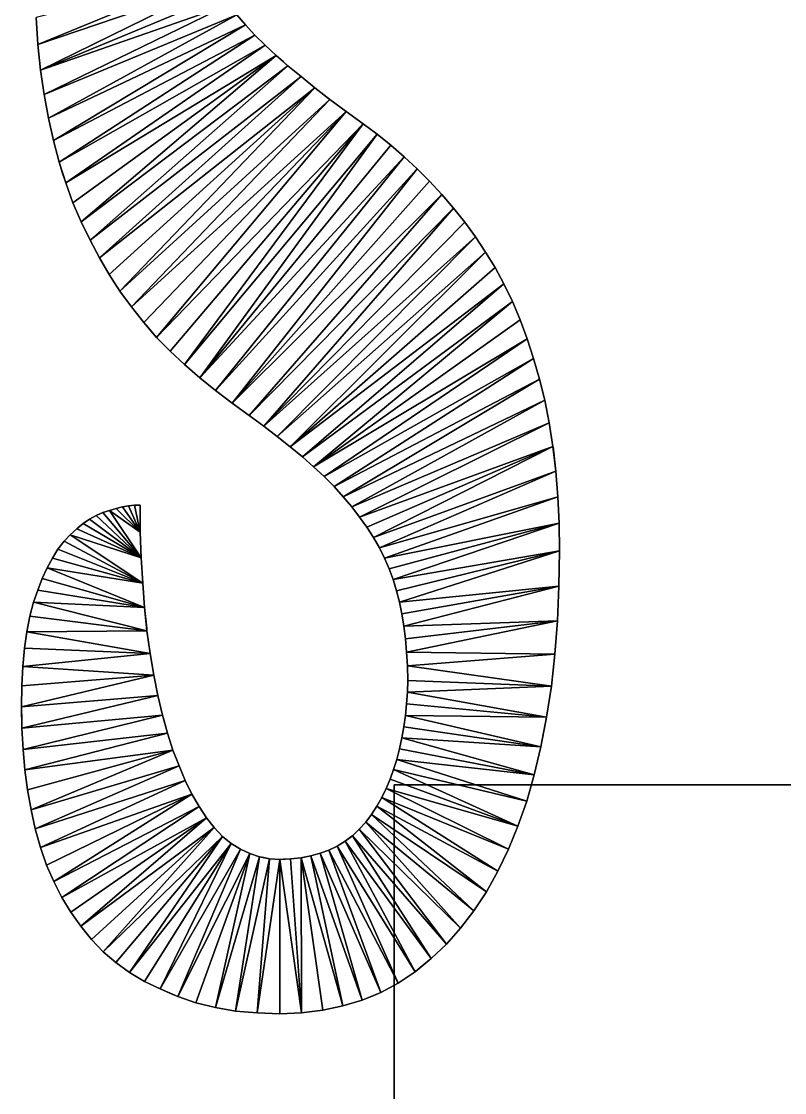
# Model space of a CAD drawing. Header units: inches. Extents: x 62 to 1153, y 3 to 780.
# Drawn here: x 91.198 to 94.055, y 30.869 to 34.875 of the extents above; entities that cross this region are included whole.
import ezdxf

# ---------------------------------------------------------------- set-up
doc = ezdxf.new("R2010")
doc.units = ezdxf.units.IN
doc.header["$MEASUREMENT"] = 0
doc.layers.add('Base', color=3, linetype='Continuous')
doc.layers.add('Main_Gear', color=4, linetype='Continuous')

msp = doc.modelspace()

# ---------------------------------------------------------------- linework, layer by layer
at = {"layer": 'Base'}
for points in [[(91.253, 34.8905, -43), (91.26, 34.7895, -43), (91.905, 35.0545, -43)], [(91.926, 35.0155, -43), (91.905, 35.0545, -43), (91.26, 34.7895, -43)], [(91.26, 34.7895, -43), (91.27, 34.6935, -43), (91.926, 35.0155, -43)], [(91.951, 34.9765, -43), (91.926, 35.0155, -43), (91.27, 34.6935, -43)], [(91.976, 34.9385, -43), (91.951, 34.9765, -43), (91.27, 34.6935, -43)], [(91.27, 34.6935, -43), (91.283, 34.6015, -43), (91.976, 34.9385, -43)], [(92.005, 34.9005, -43), (91.976, 34.9385, -43), (91.283, 34.6015, -43)], [(91.253, 34.8905, -44), (91.26, 34.7895, -44), (91.26, 34.7895, -43)], [(91.253, 34.8905, -44), (91.26, 34.7895, -43), (91.253, 34.8905, -43)], [(91.283, 34.6015, -43), (91.299, 34.5135, -43), (92.005, 34.9005, -43)], [(92.037, 34.8625, -43), (92.005, 34.9005, -43), (91.299, 34.5135, -43)], [(91.318, 34.4295, -43), (92.037, 34.8625, -43), (91.299, 34.5135, -43)], [(92.037, 34.8625, -43), (91.318, 34.4295, -43), (92.072, 34.8245, -43)], [(92.005, 34.9005, -44), (92.005, 34.9005, -43), (92.037, 34.8625, -43)], [(92.005, 34.9005, -44), (92.037, 34.8625, -43), (92.037, 34.8625, -44)], [(92.037, 34.8625, -44), (92.037, 34.8625, -43), (92.072, 34.8245, -43)], [(92.037, 34.8625, -44), (92.072, 34.8245, -43), (92.072, 34.8245, -44)], [(91.339, 34.3485, -43), (92.072, 34.8245, -43), (91.318, 34.4295, -43)], [(92.11, 34.7865, -43), (92.072, 34.8245, -43), (91.339, 34.3485, -43)], [(92.072, 34.8245, -44), (92.072, 34.8245, -43), (92.11, 34.7865, -43)], [(92.072, 34.8245, -44), (92.11, 34.7865, -43), (92.11, 34.7865, -44)], [(91.26, 34.7895, -44), (91.27, 34.6935, -44), (91.27, 34.6935, -43)], [(91.26, 34.7895, -44), (91.27, 34.6935, -43), (91.26, 34.7895, -43)], [(91.339, 34.3485, -43), (91.364, 34.2715, -43), (92.11, 34.7865, -43)], [(92.152, 34.7485, -43), (92.11, 34.7865, -43), (91.364, 34.2715, -43)], [(92.11, 34.7865, -44), (92.11, 34.7865, -43), (92.152, 34.7485, -43)], [(92.11, 34.7865, -44), (92.152, 34.7485, -43), (92.152, 34.7485, -44)], [(91.364, 34.2715, -43), (91.391, 34.1965, -43), (92.152, 34.7485, -43)], [(91.391, 34.1965, -43), (91.422, 34.1255, -43), (92.152, 34.7485, -43)], [(92.196, 34.7095, -43), (92.152, 34.7485, -43), (91.422, 34.1255, -43)], [(92.196, 34.7095, -43), (92.179, 34.7245, -44), (92.152, 34.7485, -43)], [(92.152, 34.7485, -44), (92.152, 34.7485, -43), (92.179, 34.7245, -44)], [(91.455, 34.0575, -43), (92.196, 34.7095, -43), (91.422, 34.1255, -43)], [(92.196, 34.7095, -43), (91.455, 34.0575, -43), (92.245, 34.6695, -43)], [(92.196, 34.7095, -43), (92.196, 34.7095, -44), (92.179, 34.7245, -44)], [(92.196, 34.7095, -44), (92.196, 34.7095, -43), (92.245, 34.6695, -43)], [(92.196, 34.7095, -44), (92.245, 34.6695, -43), (92.245, 34.6695, -44)], [(91.27, 34.6935, -44), (91.283, 34.6015, -44), (91.283, 34.6015, -43)], [(91.27, 34.6935, -44), (91.283, 34.6015, -43), (91.27, 34.6935, -43)], [(91.49, 33.9915, -43), (92.245, 34.6695, -43), (91.455, 34.0575, -43)], [(92.245, 34.6695, -43), (91.49, 33.9915, -43), (92.297, 34.6275, -43)], [(92.245, 34.6695, -44), (92.245, 34.6695, -43), (92.297, 34.6275, -43)], [(92.245, 34.6695, -44), (92.297, 34.6275, -43), (92.297, 34.6275, -44)], [(91.527, 33.9285, -43), (92.297, 34.6275, -43), (91.49, 33.9915, -43)], [(91.567, 33.8665, -43), (92.297, 34.6275, -43), (91.527, 33.9285, -43)], [(92.297, 34.6275, -43), (91.567, 33.8665, -43), (92.353, 34.5835, -43)], [(92.297, 34.6275, -44), (92.297, 34.6275, -43), (92.3481, 34.5873, -44)], [(92.297, 34.6275, -43), (92.353, 34.5835, -43), (92.3481, 34.5873, -44)], [(91.283, 34.6015, -44), (91.299, 34.5135, -44), (91.299, 34.5135, -43)], [(91.283, 34.6015, -44), (91.299, 34.5135, -43), (91.283, 34.6015, -43)], [(91.61, 33.8075, -43), (92.353, 34.5835, -43), (91.567, 33.8665, -43)], [(92.353, 34.5835, -43), (91.61, 33.8075, -43), (92.414, 34.5385, -43)], [(92.353, 34.5835, -44), (92.3481, 34.5873, -44), (92.353, 34.5835, -43)], [(92.353, 34.5835, -44), (92.353, 34.5835, -43), (92.414, 34.5385, -43)], [(92.353, 34.5835, -44), (92.414, 34.5385, -43), (92.414, 34.5385, -44)], [(91.299, 34.5135, -44), (91.318, 34.4295, -44), (91.318, 34.4295, -43)], [(91.299, 34.5135, -44), (91.318, 34.4295, -43), (91.299, 34.5135, -43)], [(91.656, 33.7495, -43), (92.414, 34.5385, -43), (91.61, 33.8075, -43)], [(91.656, 33.7495, -43), (91.704, 33.6935, -43), (92.414, 34.5385, -43)], [(92.477, 34.4925, -43), (92.414, 34.5385, -43), (91.704, 33.6935, -43)], [(92.414, 34.5385, -44), (92.414, 34.5385, -43), (92.477, 34.4925, -43)], [(92.414, 34.5385, -44), (92.477, 34.4925, -43), (92.477, 34.4925, -44)], [(91.704, 33.6935, -43), (91.755, 33.6425, -43), (92.477, 34.4925, -43)], [(91.755, 33.6425, -43), (91.809, 33.5915, -43), (92.477, 34.4925, -43)], [(92.53, 34.4535, -43), (92.477, 34.4925, -43), (91.809, 33.5915, -43)], [(92.477, 34.4925, -44), (92.477, 34.4925, -43), (92.53, 34.4535, -43)], [(92.477, 34.4925, -44), (92.53, 34.4535, -43), (92.53, 34.4535, -44)], [(91.318, 34.4295, -44), (91.339, 34.3485, -44), (91.339, 34.3485, -43)], [(91.318, 34.4295, -44), (91.339, 34.3485, -43), (91.318, 34.4295, -43)], [(91.809, 33.5915, -43), (91.866, 33.5425, -43), (92.53, 34.4535, -43)], [(92.581, 34.4125, -43), (92.53, 34.4535, -43), (91.866, 33.5425, -43)], [(92.53, 34.4535, -44), (92.53, 34.4535, -43), (92.581, 34.4125, -43)], [(92.53, 34.4535, -44), (92.581, 34.4125, -43), (92.581, 34.4125, -44)], [(92.631, 34.3695, -43), (92.581, 34.4125, -43), (91.866, 33.5425, -43)], [(92.581, 34.4125, -44), (92.581, 34.4125, -43), (92.631, 34.3695, -43)], [(92.581, 34.4125, -44), (92.631, 34.3695, -43), (92.631, 34.3695, -44)], [(91.339, 34.3485, -44), (91.3523, 34.3075, -44), (91.339, 34.3485, -43)], [(91.3523, 34.3075, -44), (91.364, 34.2715, -43), (91.339, 34.3485, -43)], [(91.866, 33.5425, -43), (91.925, 33.4945, -43), (92.631, 34.3695, -43)], [(92.679, 34.3245, -43), (92.631, 34.3695, -43), (91.925, 33.4945, -43)], [(92.631, 34.3695, -44), (92.631, 34.3695, -43), (92.679, 34.3245, -43)], [(92.631, 34.3695, -44), (92.679, 34.3245, -43), (92.679, 34.3245, -44)], [(91.3523, 34.3075, -44), (91.364, 34.2715, -44), (91.364, 34.2715, -43)], [(91.925, 33.4945, -43), (91.987, 33.4475, -43), (92.679, 34.3245, -43)], [(92.726, 34.2775, -43), (92.679, 34.3245, -43), (91.987, 33.4475, -43)], [(92.679, 34.3245, -44), (92.679, 34.3245, -43), (92.6803, 34.3232, -44)], [(92.679, 34.3245, -43), (92.696, 34.3075, -44), (92.6803, 34.3232, -44)], [(92.679, 34.3245, -43), (92.726, 34.2775, -43), (92.696, 34.3075, -44)], [(92.726, 34.2775, -44), (92.696, 34.3075, -44), (92.726, 34.2775, -43)], [(91.364, 34.2715, -44), (91.391, 34.1965, -44), (91.391, 34.1965, -43)], [(91.364, 34.2715, -44), (91.391, 34.1965, -43), (91.364, 34.2715, -43)], [(92.772, 34.2285, -43), (92.726, 34.2775, -43), (91.987, 33.4475, -43)], [(92.726, 34.2775, -44), (92.726, 34.2775, -43), (92.772, 34.2285, -43)], [(92.726, 34.2775, -44), (92.772, 34.2285, -43), (92.772, 34.2285, -44)], [(91.987, 33.4475, -43), (92.051, 33.4015, -43), (92.772, 34.2285, -43)], [(92.816, 34.1775, -43), (92.772, 34.2285, -43), (92.051, 33.4015, -43)], [(92.772, 34.2285, -44), (92.772, 34.2285, -43), (92.816, 34.1775, -43)], [(92.772, 34.2285, -44), (92.816, 34.1775, -43), (92.816, 34.1775, -44)], [(91.391, 34.1965, -44), (91.422, 34.1255, -44), (91.422, 34.1255, -43)], [(91.391, 34.1965, -44), (91.422, 34.1255, -43), (91.391, 34.1965, -43)], [(92.051, 33.4015, -43), (92.105, 33.3615, -43), (92.816, 34.1775, -43)], [(92.858, 34.1245, -43), (92.816, 34.1775, -43), (92.105, 33.3615, -43)], [(92.816, 34.1775, -44), (92.816, 34.1775, -43), (92.858, 34.1245, -43)], [(92.816, 34.1775, -44), (92.858, 34.1245, -43), (92.858, 34.1245, -44)], [(91.422, 34.1255, -44), (91.455, 34.0575, -44), (91.455, 34.0575, -43)], [(91.422, 34.1255, -44), (91.455, 34.0575, -43), (91.422, 34.1255, -43)], [(92.898, 34.0695, -43), (92.858, 34.1245, -43), (92.105, 33.3615, -43)], [(92.858, 34.1245, -44), (92.858, 34.1245, -43), (92.898, 34.0695, -43)], [(92.858, 34.1245, -44), (92.898, 34.0695, -43), (92.898, 34.0695, -44)], [(92.105, 33.3615, -43), (92.156, 33.3225, -43), (92.898, 34.0695, -43)], [(92.935, 34.0125, -43), (92.898, 34.0695, -43), (92.156, 33.3225, -43)], [(92.898, 34.0695, -44), (92.898, 34.0695, -43), (92.935, 34.0125, -43)], [(92.898, 34.0695, -44), (92.935, 34.0125, -43), (92.935, 34.0125, -44)], [(91.455, 34.0575, -44), (91.49, 33.9915, -44), (91.49, 33.9915, -43)], [(91.455, 34.0575, -44), (91.49, 33.9915, -43), (91.455, 34.0575, -43)], [(91.49, 33.9915, -44), (91.527, 33.9285, -44), (91.527, 33.9285, -43)], [(91.49, 33.9915, -44), (91.527, 33.9285, -43), (91.49, 33.9915, -43)], [(92.156, 33.3225, -43), (92.204, 33.2835, -43), (92.935, 34.0125, -43)], [(92.971, 33.9545, -43), (92.935, 34.0125, -43), (92.204, 33.2835, -43)], [(92.935, 34.0125, -44), (92.935, 34.0125, -43), (92.971, 33.9545, -43)], [(92.935, 34.0125, -44), (92.971, 33.9545, -43), (92.971, 33.9545, -44)], [(93.004, 33.8935, -43), (92.971, 33.9545, -43), (92.204, 33.2835, -43)], [(92.971, 33.9545, -44), (92.971, 33.9545, -43), (93.004, 33.8935, -43)], [(92.971, 33.9545, -44), (93.004, 33.8935, -43), (93.004, 33.8935, -44)], [(91.527, 33.9285, -44), (91.567, 33.8665, -44), (91.567, 33.8665, -43)], [(91.527, 33.9285, -44), (91.567, 33.8665, -43), (91.527, 33.9285, -43)], [(91.567, 33.8665, -44), (91.61, 33.8075, -44), (91.61, 33.8075, -43)], [(91.567, 33.8665, -44), (91.61, 33.8075, -43), (91.567, 33.8665, -43)], [(92.204, 33.2835, -43), (92.25, 33.2465, -43), (93.004, 33.8935, -43)], [(93.036, 33.8275, -43), (93.004, 33.8935, -43), (92.25, 33.2465, -43)], [(93.004, 33.8935, -44), (93.004, 33.8935, -43), (93.036, 33.8275, -43)], [(93.004, 33.8935, -44), (93.036, 33.8275, -43), (93.036, 33.8275, -44)], [(92.25, 33.2465, -43), (92.292, 33.2095, -43), (93.036, 33.8275, -43)], [(93.036, 33.8275, -43), (92.292, 33.2095, -43), (93.065, 33.7595, -43)], [(93.036, 33.8275, -44), (93.036, 33.8275, -43), (93.0497, 33.7955, -44)], [(93.036, 33.8275, -43), (93.065, 33.7595, -43), (93.0497, 33.7955, -44)], [(91.61, 33.8075, -44), (91.656, 33.7495, -44), (91.656, 33.7495, -43)], [(91.61, 33.8075, -44), (91.656, 33.7495, -43), (91.61, 33.8075, -43)], [(93.065, 33.7595, -44), (93.0497, 33.7955, -44), (93.065, 33.7595, -43)], [(91.656, 33.7495, -44), (91.667, 33.7366, -44), (91.656, 33.7495, -43)], [(91.667, 33.7366, -44), (91.704, 33.6935, -43), (91.656, 33.7495, -43)], [(93.065, 33.7595, -43), (92.292, 33.2095, -43), (93.091, 33.6885, -43)], [(93.065, 33.7595, -44), (93.065, 33.7595, -43), (93.091, 33.6885, -43)], [(93.065, 33.7595, -44), (93.091, 33.6885, -43), (93.091, 33.6885, -44)], [(91.667, 33.7366, -44), (91.704, 33.6935, -44), (91.704, 33.6935, -43)], [(91.704, 33.6935, -44), (91.755, 33.6425, -44), (91.755, 33.6425, -43)], [(91.704, 33.6935, -44), (91.755, 33.6425, -43), (91.704, 33.6935, -43)], [(92.332, 33.1735, -43), (93.091, 33.6885, -43), (92.292, 33.2095, -43)], [(93.115, 33.6145, -43), (93.091, 33.6885, -43), (92.332, 33.1735, -43)], [(93.091, 33.6885, -44), (93.091, 33.6885, -43), (93.115, 33.6145, -43)], [(93.091, 33.6885, -44), (93.115, 33.6145, -43), (93.115, 33.6145, -44)], [(91.755, 33.6425, -44), (91.809, 33.5915, -44), (91.809, 33.5915, -43)], [(91.755, 33.6425, -44), (91.809, 33.5915, -43), (91.755, 33.6425, -43)], [(91.809, 33.5915, -44), (91.866, 33.5425, -44), (91.866, 33.5425, -43)], [(91.809, 33.5915, -44), (91.866, 33.5425, -43), (91.809, 33.5915, -43)], [(92.369, 33.1355, -43), (93.115, 33.6145, -43), (92.332, 33.1735, -43)], [(93.137, 33.5375, -43), (93.115, 33.6145, -43), (92.369, 33.1355, -43)], [(93.115, 33.6145, -44), (93.115, 33.6145, -43), (93.137, 33.5375, -43)], [(93.115, 33.6145, -44), (93.137, 33.5375, -43), (93.137, 33.5375, -44)], [(91.866, 33.5425, -44), (91.925, 33.4945, -44), (91.925, 33.4945, -43)], [(91.866, 33.5425, -44), (91.925, 33.4945, -43), (91.866, 33.5425, -43)], [(92.403, 33.0975, -43), (93.137, 33.5375, -43), (92.369, 33.1355, -43)], [(93.137, 33.5375, -43), (92.403, 33.0975, -43), (93.157, 33.4585, -43)], [(93.137, 33.5375, -44), (93.137, 33.5375, -43), (93.157, 33.4585, -43)], [(93.137, 33.5375, -44), (93.157, 33.4585, -43), (93.157, 33.4585, -44)], [(91.925, 33.4945, -44), (91.987, 33.4475, -44), (91.987, 33.4475, -43)], [(91.925, 33.4945, -44), (91.987, 33.4475, -43), (91.925, 33.4945, -43)], [(92.435, 33.0595, -43), (93.157, 33.4585, -43), (92.403, 33.0975, -43)], [(93.174, 33.3735, -43), (93.157, 33.4585, -43), (92.435, 33.0595, -43)], [(93.157, 33.4585, -44), (93.157, 33.4585, -43), (93.174, 33.3735, -43)], [(93.157, 33.4585, -44), (93.174, 33.3735, -43), (93.174, 33.3735, -44)], [(91.987, 33.4475, -44), (92.051, 33.4015, -44), (92.051, 33.4015, -43)], [(91.987, 33.4475, -44), (92.051, 33.4015, -43), (91.987, 33.4475, -43)], [(92.051, 33.4015, -44), (92.105, 33.3615, -44), (92.105, 33.3615, -43)], [(92.051, 33.4015, -44), (92.105, 33.3615, -43), (92.051, 33.4015, -43)], [(92.105, 33.3615, -44), (92.156, 33.3225, -44), (92.156, 33.3225, -43)], [(92.105, 33.3615, -44), (92.156, 33.3225, -43), (92.105, 33.3615, -43)], [(92.464, 33.0215, -43), (93.174, 33.3735, -43), (92.435, 33.0595, -43)], [(93.188, 33.2855, -43), (93.174, 33.3735, -43), (92.464, 33.0215, -43)], [(93.174, 33.3735, -44), (93.174, 33.3735, -43), (93.188, 33.2855, -43)], [(93.174, 33.3735, -44), (93.188, 33.2855, -43), (93.188, 33.2855, -44)], [(92.156, 33.3225, -44), (92.204, 33.2835, -44), (92.204, 33.2835, -43)], [(92.156, 33.3225, -44), (92.204, 33.2835, -43), (92.156, 33.3225, -43)], [(92.204, 33.2835, -44), (92.25, 33.2465, -44), (92.25, 33.2465, -43)], [(92.204, 33.2835, -44), (92.25, 33.2465, -43), (92.204, 33.2835, -43)], [(92.464, 33.0215, -43), (92.491, 32.9835, -43), (93.188, 33.2855, -43)], [(92.491, 32.9835, -43), (92.516, 32.9455, -43), (93.188, 33.2855, -43)], [(93.199, 33.1935, -43), (93.188, 33.2855, -43), (92.516, 32.9455, -43)], [(93.188, 33.2855, -44), (93.188, 33.2855, -43), (93.1883, 33.2835, -44)], [(93.188, 33.2855, -43), (93.199, 33.1935, -43), (93.1883, 33.2835, -44)], [(93.199, 33.1935, -44), (93.1883, 33.2835, -44), (93.199, 33.1935, -43)], [(92.25, 33.2465, -44), (92.292, 33.2095, -44), (92.292, 33.2095, -43)], [(92.25, 33.2465, -44), (92.292, 33.2095, -43), (92.25, 33.2465, -43)], [(92.292, 33.2095, -44), (92.332, 33.1735, -44), (92.332, 33.1735, -43)], [(92.292, 33.2095, -44), (92.332, 33.1735, -43), (92.292, 33.2095, -43)], [(92.516, 32.9455, -43), (92.538, 32.9065, -43), (93.199, 33.1935, -43)], [(93.206, 33.0975, -43), (93.199, 33.1935, -43), (92.538, 32.9065, -43)], [(93.199, 33.1935, -44), (93.199, 33.1935, -43), (93.206, 33.0975, -43)], [(93.199, 33.1935, -44), (93.206, 33.0975, -43), (93.206, 33.0975, -44)], [(92.332, 33.1735, -44), (92.369, 33.1355, -44), (92.369, 33.1355, -43)], [(92.332, 33.1735, -44), (92.369, 33.1355, -43), (92.332, 33.1735, -43)], [(92.369, 33.1355, -44), (92.403, 33.0975, -44), (92.403, 33.0975, -43)], [(92.369, 33.1355, -44), (92.403, 33.0975, -43), (92.369, 33.1355, -43)], [(91.576, 33.0595, -44), (91.553, 33.0535, -44), (91.576, 33.0595, -43)], [(91.553, 33.0535, -43), (91.576, 33.0595, -43), (91.553, 33.0535, -44)], [(91.576, 33.0595, -43), (91.553, 33.0535, -43), (91.643, 32.9655, -43)], [(91.599, 33.0635, -43), (91.599, 33.0635, -44), (91.576, 33.0595, -43)], [(91.576, 33.0595, -44), (91.576, 33.0595, -43), (91.599, 33.0635, -44)], [(91.599, 33.0635, -43), (91.576, 33.0595, -43), (91.643, 32.9655, -43)], [(91.621, 33.0655, -43), (91.621, 33.0655, -44), (91.599, 33.0635, -43)], [(91.599, 33.0635, -43), (91.621, 33.0655, -44), (91.599, 33.0635, -44)], [(91.621, 33.0655, -43), (91.599, 33.0635, -43), (91.643, 32.9655, -43)], [(91.642, 33.0665, -43), (91.6334, 33.0661, -44), (91.621, 33.0655, -43)], [(91.642, 33.0665, -43), (91.621, 33.0655, -43), (91.643, 32.9655, -43)], [(91.621, 33.0655, -44), (91.621, 33.0655, -43), (91.6334, 33.0661, -44)], [(91.621, 33.0655, -44), (91.6334, 33.0661, -44), (91.6296, 33.0659, -44)], [(91.6296, 33.0659, -44), (91.6334, 33.0661, -44), (91.621, 33.0655, -44)], [(91.6334, 33.0661, -44), (91.642, 33.0665, -43), (91.6399, 33.0664, -44)], [(91.642, 33.0665, -44), (91.6399, 33.0664, -44), (91.642, 33.0665, -43)], [(91.642, 33.0665, -43), (91.643, 32.9655, -43), (91.643, 32.9655, -44)], [(91.642, 33.0665, -43), (91.643, 32.9655, -44), (91.642, 33.0665, -44)], [(92.403, 33.0975, -44), (92.435, 33.0595, -44), (92.435, 33.0595, -43)], [(92.403, 33.0975, -44), (92.435, 33.0595, -43), (92.403, 33.0975, -43)], [(92.435, 33.0595, -44), (92.464, 33.0215, -44), (92.464, 33.0215, -43)], [(92.435, 33.0595, -44), (92.464, 33.0215, -43), (92.435, 33.0595, -43)], [(92.538, 32.9065, -43), (92.557, 32.8675, -43), (93.206, 33.0975, -43)], [(93.211, 32.9985, -43), (93.206, 33.0975, -43), (92.557, 32.8675, -43)], [(93.206, 33.0975, -44), (93.206, 33.0975, -43), (93.211, 32.9985, -43)], [(93.206, 33.0975, -44), (93.211, 32.9985, -43), (93.211, 32.9985, -44)], [(91.478, 33.0275, -43), (91.478, 33.0275, -44), (91.453, 33.0135, -43)], [(91.453, 33.0135, -43), (91.478, 33.0275, -44), (91.453, 33.0135, -44)], [(91.478, 33.0275, -43), (91.453, 33.0135, -43), (91.646, 32.8685, -43)], [(91.478, 33.0275, -44), (91.478, 33.0275, -43), (91.503, 33.0385, -43)], [(91.478, 33.0275, -44), (91.503, 33.0385, -43), (91.503, 33.0385, -44)], [(91.503, 33.0385, -43), (91.478, 33.0275, -43), (91.646, 32.8685, -43)], [(91.503, 33.0385, -44), (91.503, 33.0385, -43), (91.528, 33.0465, -43)], [(91.503, 33.0385, -44), (91.528, 33.0465, -43), (91.528, 33.0465, -44)], [(91.528, 33.0465, -43), (91.503, 33.0385, -43), (91.646, 32.8685, -43)], [(91.553, 33.0535, -43), (91.553, 33.0535, -44), (91.528, 33.0465, -43)], [(91.528, 33.0465, -44), (91.528, 33.0465, -43), (91.553, 33.0535, -44)], [(91.553, 33.0535, -43), (91.528, 33.0465, -43), (91.643, 32.9655, -43)], [(91.646, 32.8685, -43), (91.643, 32.9655, -43), (91.528, 33.0465, -43)], [(92.464, 33.0215, -44), (92.491, 32.9835, -44), (92.491, 32.9835, -43)], [(92.464, 33.0215, -44), (92.491, 32.9835, -43), (92.464, 33.0215, -43)], [(91.381, 32.9555, -44), (91.381, 32.9555, -43), (91.405, 32.9775, -43)], [(91.405, 32.9775, -44), (91.381, 32.9555, -44), (91.405, 32.9775, -43)], [(91.405, 32.9775, -43), (91.381, 32.9555, -43), (91.646, 32.8685, -43)], [(91.405, 32.9775, -43), (91.429, 32.9975, -43), (91.411, 32.9825, -44)], [(91.429, 32.9975, -43), (91.405, 32.9775, -43), (91.646, 32.8685, -43)], [(91.411, 32.9825, -44), (91.405, 32.9775, -44), (91.405, 32.9775, -43)], [(91.429, 32.9975, -44), (91.411, 32.9825, -44), (91.429, 32.9975, -43)], [(91.453, 33.0135, -44), (91.429, 32.9975, -43), (91.453, 33.0135, -43)], [(91.429, 32.9975, -44), (91.429, 32.9975, -43), (91.453, 33.0135, -44)], [(91.453, 33.0135, -43), (91.429, 32.9975, -43), (91.646, 32.8685, -43)], [(92.491, 32.9835, -44), (92.516, 32.9455, -44), (92.516, 32.9455, -43)], [(92.491, 32.9835, -44), (92.516, 32.9455, -43), (92.491, 32.9835, -43)], [(92.557, 32.8675, -43), (92.575, 32.8275, -43), (93.211, 32.9985, -43)], [(92.575, 32.8275, -43), (92.59, 32.7875, -43), (93.211, 32.9985, -43)], [(93.212, 32.8955, -43), (93.211, 32.9985, -43), (92.59, 32.7875, -43)], [(93.211, 32.9985, -44), (93.211, 32.9985, -43), (93.212, 32.8955, -43)], [(93.211, 32.9985, -44), (93.212, 32.8955, -43), (93.212, 32.8955, -44)], [(91.381, 32.9555, -44), (91.358, 32.9315, -43), (91.381, 32.9555, -43)], [(91.358, 32.9315, -43), (91.381, 32.9555, -44), (91.358, 32.9315, -44)], [(91.381, 32.9555, -43), (91.358, 32.9315, -43), (91.652, 32.7745, -43)], [(91.652, 32.7745, -43), (91.646, 32.8685, -43), (91.381, 32.9555, -43)], [(91.643, 32.9655, -44), (91.643, 32.9655, -43), (91.646, 32.8685, -43)], [(91.646, 32.8685, -44), (91.643, 32.9655, -44), (91.646, 32.8685, -43)], [(92.516, 32.9455, -44), (92.538, 32.9065, -44), (92.538, 32.9065, -43)], [(92.516, 32.9455, -44), (92.538, 32.9065, -43), (92.516, 32.9455, -43)], [(91.335, 32.9015, -44), (91.314, 32.8675, -43), (91.335, 32.9015, -43)], [(91.314, 32.8675, -43), (91.335, 32.9015, -44), (91.314, 32.8675, -44)], [(91.335, 32.9015, -43), (91.314, 32.8675, -43), (91.652, 32.7745, -43)], [(91.335, 32.9015, -44), (91.335, 32.9015, -43), (91.358, 32.9315, -43)], [(91.358, 32.9315, -44), (91.335, 32.9015, -44), (91.358, 32.9315, -43)], [(91.335, 32.9015, -43), (91.652, 32.7745, -43), (91.358, 32.9315, -43)], [(92.538, 32.9065, -44), (92.557, 32.8675, -44), (92.557, 32.8675, -43)], [(92.538, 32.9065, -44), (92.557, 32.8675, -43), (92.538, 32.9065, -43)], [(91.314, 32.8675, -43), (91.314, 32.8675, -44), (91.294, 32.8315, -43)], [(91.294, 32.8315, -44), (91.294, 32.8315, -43), (91.314, 32.8675, -44)], [(91.314, 32.8675, -43), (91.294, 32.8315, -43), (91.652, 32.7745, -43)], [(91.652, 32.7745, -43), (91.652, 32.7745, -44), (91.646, 32.8685, -43)], [(91.652, 32.7745, -44), (91.646, 32.8685, -44), (91.646, 32.8685, -43)], [(92.557, 32.8675, -44), (92.575, 32.8275, -44), (92.575, 32.8275, -43)], [(92.557, 32.8675, -44), (92.575, 32.8275, -43), (92.557, 32.8675, -43)], [(92.59, 32.7875, -43), (92.602, 32.7455, -43), (93.212, 32.8955, -43)], [(92.602, 32.7455, -43), (92.613, 32.7035, -43), (93.212, 32.8955, -43)], [(93.21, 32.7625, -43), (93.212, 32.8955, -43), (92.613, 32.7035, -43)], [(93.212, 32.8955, -44), (93.212, 32.8955, -43), (93.21, 32.7625, -43)], [(93.212, 32.8955, -44), (93.21, 32.7625, -43), (93.21, 32.7625, -44)], [(91.294, 32.8315, -44), (91.276, 32.7915, -44), (91.294, 32.8315, -43)], [(91.276, 32.7915, -43), (91.294, 32.8315, -43), (91.276, 32.7915, -44)], [(91.659, 32.6835, -43), (91.294, 32.8315, -43), (91.276, 32.7915, -43)], [(91.659, 32.6835, -43), (91.652, 32.7745, -43), (91.294, 32.8315, -43)], [(92.575, 32.8275, -44), (92.59, 32.7875, -44), (92.59, 32.7875, -43)], [(92.575, 32.8275, -44), (92.59, 32.7875, -43), (92.575, 32.8275, -43)], [(91.259, 32.7485, -43), (91.276, 32.7915, -43), (91.2681, 32.7715, -44)], [(91.276, 32.7915, -43), (91.259, 32.7485, -43), (91.659, 32.6835, -43)], [(91.276, 32.7915, -44), (91.2681, 32.7715, -44), (91.276, 32.7915, -43)], [(92.59, 32.7875, -44), (92.5946, 32.7715, -44), (92.59, 32.7875, -43)], [(92.5946, 32.7715, -44), (92.602, 32.7455, -43), (92.59, 32.7875, -43)], [(91.259, 32.7485, -44), (91.243, 32.7035, -44), (91.243, 32.7035, -43)], [(91.259, 32.7485, -44), (91.243, 32.7035, -43), (91.259, 32.7485, -43)], [(91.259, 32.7485, -43), (91.243, 32.7035, -43), (91.659, 32.6835, -43)], [(91.2681, 32.7715, -44), (91.259, 32.7485, -44), (91.259, 32.7485, -43)], [(91.652, 32.7745, -44), (91.652, 32.7745, -43), (91.659, 32.6835, -44)], [(91.659, 32.6835, -43), (91.659, 32.6835, -44), (91.652, 32.7745, -43)], [(92.5946, 32.7715, -44), (92.602, 32.7455, -44), (92.602, 32.7455, -43)], [(92.602, 32.7455, -44), (92.613, 32.7035, -44), (92.613, 32.7035, -43)], [(92.602, 32.7455, -44), (92.613, 32.7035, -43), (92.602, 32.7455, -43)], [(92.613, 32.7035, -43), (92.622, 32.6595, -43), (93.21, 32.7625, -43)], [(92.622, 32.6595, -43), (92.63, 32.6135, -43), (93.21, 32.7625, -43)], [(93.205, 32.6335, -43), (93.21, 32.7625, -43), (92.63, 32.6135, -43)], [(93.21, 32.7625, -44), (93.21, 32.7625, -43), (93.205, 32.6335, -43)], [(93.21, 32.7625, -44), (93.205, 32.6335, -43), (93.205, 32.6335, -44)], [(91.243, 32.7035, -44), (91.23, 32.6505, -44), (91.23, 32.6505, -43)], [(91.243, 32.7035, -44), (91.23, 32.6505, -43), (91.243, 32.7035, -43)], [(91.23, 32.6505, -43), (91.668, 32.5955, -43), (91.243, 32.7035, -43)], [(91.659, 32.6835, -43), (91.243, 32.7035, -43), (91.668, 32.5955, -43)], [(92.613, 32.7035, -44), (92.622, 32.6595, -44), (92.622, 32.6595, -43)], [(92.613, 32.7035, -44), (92.622, 32.6595, -43), (92.613, 32.7035, -43)], [(91.659, 32.6835, -44), (91.659, 32.6835, -43), (91.667, 32.6053, -44)], [(91.659, 32.6835, -43), (91.668, 32.5955, -43), (91.667, 32.6053, -44)], [(92.622, 32.6595, -44), (92.63, 32.6135, -44), (92.63, 32.6135, -43)], [(92.622, 32.6595, -44), (92.63, 32.6135, -43), (92.622, 32.6595, -43)], [(91.23, 32.6505, -44), (91.218, 32.5925, -44), (91.218, 32.5925, -43)], [(91.23, 32.6505, -44), (91.218, 32.5925, -43), (91.23, 32.6505, -43)], [(91.218, 32.5925, -43), (91.668, 32.5955, -43), (91.23, 32.6505, -43)], [(92.63, 32.6135, -43), (92.636, 32.5655, -43), (93.205, 32.6335, -43)], [(92.636, 32.5655, -43), (92.64, 32.5165, -43), (93.205, 32.6335, -43)], [(93.195, 32.5085, -43), (93.205, 32.6335, -43), (92.64, 32.5165, -43)], [(93.205, 32.6335, -44), (93.205, 32.6335, -43), (93.195, 32.5085, -43)], [(93.205, 32.6335, -44), (93.195, 32.5085, -43), (93.195, 32.5085, -44)], [(91.218, 32.5925, -44), (91.209, 32.5305, -44), (91.209, 32.5305, -43)], [(91.218, 32.5925, -44), (91.209, 32.5305, -43), (91.218, 32.5925, -43)], [(91.209, 32.5305, -43), (91.68, 32.5105, -43), (91.218, 32.5925, -43)], [(91.668, 32.5955, -43), (91.218, 32.5925, -43), (91.68, 32.5105, -43)], [(91.668, 32.5955, -44), (91.667, 32.6053, -44), (91.668, 32.5955, -43)], [(91.668, 32.5955, -44), (91.668, 32.5955, -43), (91.68, 32.5105, -43)], [(91.668, 32.5955, -44), (91.68, 32.5105, -43), (91.68, 32.5105, -44)], [(92.63, 32.6135, -44), (92.636, 32.5655, -44), (92.636, 32.5655, -43)], [(92.63, 32.6135, -44), (92.636, 32.5655, -43), (92.63, 32.6135, -43)], [(92.636, 32.5655, -44), (92.64, 32.5165, -44), (92.64, 32.5165, -43)], [(92.636, 32.5655, -44), (92.64, 32.5165, -43), (92.636, 32.5655, -43)], [(91.209, 32.5305, -44), (91.203, 32.4625, -44), (91.203, 32.4625, -43)], [(91.209, 32.5305, -44), (91.203, 32.4625, -43), (91.209, 32.5305, -43)], [(91.203, 32.4625, -43), (91.68, 32.5105, -43), (91.209, 32.5305, -43)], [(91.68, 32.5105, -43), (91.203, 32.4625, -43), (91.694, 32.4295, -43)], [(91.68, 32.5105, -44), (91.68, 32.5105, -43), (91.694, 32.4295, -43)], [(91.68, 32.5105, -44), (91.694, 32.4295, -43), (91.694, 32.4295, -44)], [(92.64, 32.5165, -43), (92.643, 32.4645, -43), (93.195, 32.5085, -43)], [(92.64, 32.5165, -44), (92.643, 32.4645, -44), (92.643, 32.4645, -43)], [(92.64, 32.5165, -44), (92.643, 32.4645, -43), (92.64, 32.5165, -43)], [(93.182, 32.3885, -43), (93.195, 32.5085, -43), (92.643, 32.4645, -43)], [(93.195, 32.5085, -44), (93.195, 32.5085, -43), (93.182, 32.3885, -43)], [(93.195, 32.5085, -44), (93.182, 32.3885, -43), (93.182, 32.3885, -44)], [(91.203, 32.4625, -44), (91.199, 32.3895, -44), (91.199, 32.3895, -43)], [(91.203, 32.4625, -44), (91.199, 32.3895, -43), (91.203, 32.4625, -43)], [(91.199, 32.3895, -43), (91.694, 32.4295, -43), (91.203, 32.4625, -43)], [(92.643, 32.4645, -43), (92.644, 32.4105, -43), (93.182, 32.3885, -43)], [(92.643, 32.4645, -44), (92.644, 32.4105, -44), (92.644, 32.4105, -43)], [(92.643, 32.4645, -44), (92.644, 32.4105, -43), (92.643, 32.4645, -43)], [(91.198, 32.3115, -43), (91.694, 32.4295, -43), (91.199, 32.3895, -43)], [(91.709, 32.3535, -43), (91.694, 32.4295, -43), (91.198, 32.3115, -43)], [(91.694, 32.4295, -44), (91.694, 32.4295, -43), (91.709, 32.3535, -43)], [(91.694, 32.4295, -44), (91.709, 32.3535, -43), (91.709, 32.3535, -44)], [(91.199, 32.3895, -44), (91.198, 32.3115, -44), (91.198, 32.3115, -43)], [(91.199, 32.3895, -44), (91.198, 32.3115, -43), (91.199, 32.3895, -43)], [(92.644, 32.4105, -43), (92.643, 32.3665, -43), (93.182, 32.3885, -43)], [(92.644, 32.4105, -44), (92.643, 32.3665, -44), (92.643, 32.3665, -43)], [(92.644, 32.4105, -44), (92.643, 32.3665, -43), (92.644, 32.4105, -43)], [(93.164, 32.2725, -43), (93.182, 32.3885, -43), (92.643, 32.3665, -43)], [(93.182, 32.3885, -44), (93.182, 32.3885, -43), (93.164, 32.2725, -43)], [(93.182, 32.3885, -44), (93.164, 32.2725, -43), (93.164, 32.2725, -44)], [(91.198, 32.3115, -43), (91.2, 32.2315, -43), (91.709, 32.3535, -43)], [(91.709, 32.3535, -43), (91.2, 32.2315, -43), (91.726, 32.2805, -43)], [(91.709, 32.3535, -44), (91.709, 32.3535, -43), (91.726, 32.2805, -43)], [(91.709, 32.3535, -44), (91.726, 32.2805, -43), (91.726, 32.2805, -44)], [(92.643, 32.3665, -43), (92.64, 32.3225, -43), (93.164, 32.2725, -43)], [(92.643, 32.3665, -44), (92.64, 32.3225, -44), (92.64, 32.3225, -43)], [(92.643, 32.3665, -44), (92.64, 32.3225, -43), (92.643, 32.3665, -43)], [(91.198, 32.3115, -44), (91.1993, 32.2595, -44), (91.198, 32.3115, -43)], [(91.1993, 32.2595, -44), (91.2, 32.2315, -43), (91.198, 32.3115, -43)], [(92.64, 32.3225, -43), (92.636, 32.2785, -43), (93.164, 32.2725, -43)], [(92.64, 32.3225, -44), (92.636, 32.2785, -44), (92.636, 32.2785, -43)], [(92.64, 32.3225, -44), (92.636, 32.2785, -43), (92.64, 32.3225, -43)], [(91.1993, 32.2595, -44), (91.2, 32.2315, -44), (91.2, 32.2315, -43)], [(91.204, 32.1525, -43), (91.726, 32.2805, -43), (91.2, 32.2315, -43)], [(91.726, 32.2805, -43), (91.204, 32.1525, -43), (91.745, 32.2125, -43)], [(91.726, 32.2805, -44), (91.726, 32.2805, -43), (91.7319, 32.2595, -44)], [(91.726, 32.2805, -43), (91.745, 32.2125, -43), (91.7319, 32.2595, -44)], [(91.745, 32.2125, -44), (91.7319, 32.2595, -44), (91.745, 32.2125, -43)], [(92.63, 32.2365, -43), (93.143, 32.1615, -43), (92.636, 32.2785, -43)], [(92.636, 32.2785, -43), (92.636, 32.2785, -44), (92.63, 32.2365, -43)], [(92.63, 32.2365, -43), (92.636, 32.2785, -44), (92.63, 32.2365, -44)], [(93.164, 32.2725, -43), (92.636, 32.2785, -43), (93.143, 32.1615, -43)], [(93.164, 32.2725, -43), (93.143, 32.1615, -43), (93.1616, 32.2595, -44)], [(93.143, 32.1615, -44), (93.1616, 32.2595, -44), (93.143, 32.1615, -43)], [(93.164, 32.2725, -44), (93.164, 32.2725, -43), (93.1616, 32.2595, -44)], [(91.2, 32.2315, -44), (91.204, 32.1525, -44), (91.204, 32.1525, -43)], [(91.2, 32.2315, -44), (91.204, 32.1525, -43), (91.2, 32.2315, -43)], [(92.622, 32.1955, -43), (93.143, 32.1615, -43), (92.63, 32.2365, -43)], [(92.63, 32.2365, -43), (92.63, 32.2365, -44), (92.622, 32.1955, -43)], [(92.622, 32.1955, -44), (92.622, 32.1955, -43), (92.63, 32.2365, -44)], [(91.211, 32.0755, -43), (91.745, 32.2125, -43), (91.204, 32.1525, -43)], [(91.745, 32.2125, -43), (91.211, 32.0755, -43), (91.765, 32.1495, -43)], [(91.745, 32.2125, -44), (91.745, 32.2125, -43), (91.765, 32.1495, -43)], [(91.745, 32.2125, -44), (91.765, 32.1495, -43), (91.765, 32.1495, -44)], [(92.613, 32.1545, -43), (93.118, 32.0575, -43), (92.622, 32.1955, -43)], [(92.622, 32.1955, -44), (92.613, 32.1545, -43), (92.622, 32.1955, -43)], [(92.622, 32.1955, -44), (92.613, 32.1545, -44), (92.613, 32.1545, -43)], [(93.143, 32.1615, -43), (92.622, 32.1955, -43), (93.118, 32.0575, -43)], [(91.204, 32.1525, -44), (91.211, 32.0755, -44), (91.211, 32.0755, -43)], [(91.204, 32.1525, -44), (91.211, 32.0755, -43), (91.204, 32.1525, -43)], [(91.221, 32.0005, -43), (91.765, 32.1495, -43), (91.211, 32.0755, -43)], [(91.234, 31.9265, -43), (91.765, 32.1495, -43), (91.221, 32.0005, -43)], [(91.765, 32.1495, -43), (91.234, 31.9265, -43), (91.788, 32.0905, -43)], [(91.765, 32.1495, -44), (91.765, 32.1495, -43), (91.788, 32.0905, -43)], [(91.765, 32.1495, -44), (91.788, 32.0905, -43), (91.788, 32.0905, -44)], [(92.603, 32.1145, -43), (93.118, 32.0575, -43), (92.613, 32.1545, -43)], [(92.603, 32.1145, -44), (92.603, 32.1145, -43), (92.613, 32.1545, -43)], [(92.613, 32.1545, -44), (92.603, 32.1145, -44), (92.613, 32.1545, -43)], [(93.143, 32.1615, -44), (93.143, 32.1615, -43), (93.118, 32.0575, -43)], [(93.143, 32.1615, -44), (93.118, 32.0575, -43), (93.118, 32.0575, -44)], [(92.603, 32.1145, -43), (92.591, 32.0765, -43), (93.09, 31.9585, -43)], [(92.603, 32.1145, -44), (92.591, 32.0765, -43), (92.603, 32.1145, -43)], [(92.603, 32.1145, -44), (92.591, 32.0765, -44), (92.591, 32.0765, -43)], [(93.118, 32.0575, -43), (92.603, 32.1145, -43), (93.09, 31.9585, -43)], [(91.211, 32.0755, -44), (91.221, 32.0005, -44), (91.221, 32.0005, -43)], [(91.211, 32.0755, -44), (91.221, 32.0005, -43), (91.211, 32.0755, -43)], [(91.25, 31.8545, -43), (91.788, 32.0905, -43), (91.234, 31.9265, -43)], [(91.788, 32.0905, -43), (91.25, 31.8545, -43), (91.811, 32.0355, -43)], [(91.788, 32.0905, -44), (91.788, 32.0905, -43), (91.811, 32.0355, -43)], [(91.788, 32.0905, -44), (91.811, 32.0355, -43), (91.811, 32.0355, -44)], [(92.591, 32.0765, -43), (92.578, 32.0405, -43), (93.057, 31.8655, -43)], [(92.578, 32.0405, -43), (92.591, 32.0765, -43), (92.578, 32.0405, -44)], [(92.591, 32.0765, -44), (92.578, 32.0405, -44), (92.591, 32.0765, -43)], [(93.057, 31.8655, -43), (93.09, 31.9585, -43), (92.591, 32.0765, -43)], [(93.118, 32.0575, -44), (93.118, 32.0575, -43), (93.09, 31.9585, -43)], [(93.118, 32.0575, -44), (93.09, 31.9585, -43), (93.09, 31.9585, -44)], [(91.269, 31.7855, -43), (91.811, 32.0355, -43), (91.25, 31.8545, -43)], [(91.836, 31.9845, -43), (91.811, 32.0355, -43), (91.269, 31.7855, -43)], [(91.811, 32.0355, -44), (91.811, 32.0355, -43), (91.836, 31.9845, -43)], [(91.811, 32.0355, -44), (91.836, 31.9845, -43), (91.836, 31.9845, -44)], [(92.578, 32.0405, -43), (92.563, 32.0055, -43), (93.057, 31.8655, -43)], [(92.563, 32.0055, -44), (92.563, 32.0055, -43), (92.578, 32.0405, -43)], [(92.578, 32.0405, -44), (92.563, 32.0055, -44), (92.578, 32.0405, -43)], [(91.221, 32.0005, -44), (91.234, 31.9265, -44), (91.234, 31.9265, -43)], [(91.221, 32.0005, -44), (91.234, 31.9265, -43), (91.221, 32.0005, -43)], [(91.269, 31.7855, -43), (91.292, 31.7195, -43), (91.836, 31.9845, -43)], [(91.292, 31.7195, -43), (91.319, 31.6575, -43), (91.836, 31.9845, -43)], [(91.863, 31.9385, -43), (91.836, 31.9845, -43), (91.319, 31.6575, -43)], [(91.836, 31.9845, -44), (91.836, 31.9845, -43), (91.863, 31.9385, -43)], [(91.836, 31.9845, -44), (91.863, 31.9385, -43), (91.863, 31.9385, -44)], [(92.563, 32.0055, -43), (92.547, 31.9725, -43), (93.021, 31.7785, -43)], [(92.563, 32.0055, -44), (92.547, 31.9725, -43), (92.563, 32.0055, -43)], [(92.547, 31.9725, -43), (92.563, 32.0055, -44), (92.547, 31.9725, -44)], [(93.021, 31.7785, -43), (93.057, 31.8655, -43), (92.563, 32.0055, -43)], [(91.319, 31.6575, -43), (91.349, 31.5985, -43), (91.863, 31.9385, -43)], [(91.891, 31.8965, -43), (91.863, 31.9385, -43), (91.349, 31.5985, -43)], [(91.863, 31.9385, -44), (91.863, 31.9385, -43), (91.891, 31.8965, -43)], [(91.863, 31.9385, -44), (91.891, 31.8965, -43), (91.891, 31.8965, -44)], [(92.529, 31.9405, -43), (92.509, 31.9085, -43), (92.939, 31.6195, -43)], [(92.509, 31.9085, -44), (92.509, 31.9085, -43), (92.529, 31.9405, -43)], [(92.529, 31.9405, -44), (92.509, 31.9085, -44), (92.529, 31.9405, -43)], [(92.547, 31.9725, -43), (92.529, 31.9405, -43), (92.982, 31.6965, -43)], [(92.547, 31.9725, -44), (92.529, 31.9405, -43), (92.547, 31.9725, -43)], [(92.547, 31.9725, -44), (92.529, 31.9405, -44), (92.529, 31.9405, -43)], [(92.939, 31.6195, -43), (92.982, 31.6965, -43), (92.529, 31.9405, -43)], [(92.982, 31.6965, -43), (93.021, 31.7785, -43), (92.547, 31.9725, -43)], [(93.09, 31.9585, -44), (93.09, 31.9585, -43), (93.057, 31.8655, -43)], [(93.09, 31.9585, -44), (93.057, 31.8655, -43), (93.057, 31.8655, -44)], [(91.234, 31.9265, -44), (91.25, 31.8545, -44), (91.25, 31.8545, -43)], [(91.234, 31.9265, -44), (91.25, 31.8545, -43), (91.234, 31.9265, -43)], [(91.349, 31.5985, -43), (91.383, 31.5435, -43), (91.891, 31.8965, -43)], [(91.383, 31.5435, -43), (91.42, 31.4915, -43), (91.891, 31.8965, -43)], [(91.92, 31.8595, -43), (91.891, 31.8965, -43), (91.42, 31.4915, -43)], [(91.891, 31.8965, -44), (91.891, 31.8965, -43), (91.92, 31.8595, -43)], [(91.891, 31.8965, -44), (91.92, 31.8595, -43), (91.92, 31.8595, -44)], [(92.509, 31.9085, -43), (92.487, 31.8795, -43), (92.892, 31.5485, -43)], [(92.509, 31.9085, -44), (92.487, 31.8795, -44), (92.509, 31.9085, -43)], [(92.487, 31.8795, -43), (92.509, 31.9085, -43), (92.487, 31.8795, -44)], [(92.892, 31.5485, -43), (92.939, 31.6195, -43), (92.509, 31.9085, -43)], [(91.42, 31.4915, -43), (91.46, 31.4415, -43), (91.92, 31.8595, -43)], [(91.46, 31.4415, -43), (91.504, 31.3955, -43), (91.92, 31.8595, -43)], [(91.951, 31.8265, -43), (91.92, 31.8595, -43), (91.504, 31.3955, -43)], [(91.92, 31.8595, -44), (91.92, 31.8595, -43), (91.951, 31.8265, -43)], [(91.92, 31.8595, -44), (91.951, 31.8265, -43), (91.951, 31.8265, -44)], [(92.487, 31.8795, -43), (92.463, 31.8535, -43), (92.842, 31.4835, -43)], [(92.487, 31.8795, -43), (92.487, 31.8795, -44), (92.463, 31.8535, -43)], [(92.463, 31.8535, -44), (92.463, 31.8535, -43), (92.487, 31.8795, -44)], [(92.842, 31.4835, -43), (92.892, 31.5485, -43), (92.487, 31.8795, -43)], [(93.057, 31.8655, -44), (93.057, 31.8655, -43), (93.021, 31.7785, -43)], [(93.057, 31.8655, -44), (93.021, 31.7785, -43), (93.021, 31.7785, -44)], [(91.25, 31.8545, -44), (91.269, 31.7855, -44), (91.269, 31.7855, -43)], [(91.25, 31.8545, -44), (91.269, 31.7855, -43), (91.25, 31.8545, -43)], [(91.504, 31.3955, -43), (91.552, 31.3545, -43), (91.951, 31.8265, -43)], [(91.552, 31.3545, -43), (91.603, 31.3175, -43), (91.951, 31.8265, -43)], [(91.983, 31.8005, -43), (91.951, 31.8265, -43), (91.603, 31.3175, -43)], [(91.951, 31.8265, -44), (91.951, 31.8265, -43), (91.983, 31.8005, -43)], [(91.951, 31.8265, -44), (91.983, 31.8005, -43), (91.983, 31.8005, -44)], [(92.437, 31.8295, -43), (92.41, 31.8085, -43), (92.732, 31.3695, -43)], [(92.437, 31.8295, -43), (92.435, 31.8279, -44), (92.41, 31.8085, -43)], [(92.41, 31.8085, -44), (92.41, 31.8085, -43), (92.435, 31.8279, -44)], [(92.435, 31.8279, -44), (92.437, 31.8295, -43), (92.437, 31.8295, -44)], [(92.463, 31.8535, -43), (92.437, 31.8295, -43), (92.789, 31.4235, -43)], [(92.463, 31.8535, -43), (92.463, 31.8535, -44), (92.437, 31.8295, -43)], [(92.437, 31.8295, -44), (92.437, 31.8295, -43), (92.463, 31.8535, -44)], [(92.732, 31.3695, -43), (92.789, 31.4235, -43), (92.437, 31.8295, -43)], [(92.789, 31.4235, -43), (92.842, 31.4835, -43), (92.463, 31.8535, -43)], [(91.292, 31.7195, -43), (91.269, 31.7855, -43), (91.292, 31.7195, -44)], [(91.269, 31.7855, -44), (91.292, 31.7195, -44), (91.269, 31.7855, -43)], [(91.603, 31.3175, -43), (91.659, 31.2845, -43), (91.983, 31.8005, -43)], [(91.659, 31.2845, -43), (91.718, 31.2565, -43), (91.983, 31.8005, -43)], [(92.018, 31.7785, -43), (91.983, 31.8005, -43), (91.718, 31.2565, -43)], [(91.718, 31.2565, -43), (91.783, 31.2275, -43), (92.018, 31.7785, -43)], [(92.053, 31.7625, -43), (92.018, 31.7785, -43), (91.783, 31.2275, -43)], [(91.983, 31.8005, -44), (91.983, 31.8005, -43), (92.018, 31.7785, -43)], [(91.983, 31.8005, -44), (92.018, 31.7785, -43), (92.018, 31.7785, -44)], [(92.018, 31.7785, -44), (92.018, 31.7785, -43), (92.053, 31.7625, -43)], [(92.018, 31.7785, -44), (92.053, 31.7625, -43), (92.053, 31.7625, -44)], [(92.316, 31.7635, -43), (92.543, 31.2425, -43), (92.349, 31.7755, -43)], [(92.349, 31.7755, -43), (92.349, 31.7755, -44), (92.316, 31.7635, -43)], [(92.316, 31.7635, -43), (92.349, 31.7755, -44), (92.316, 31.7635, -44)], [(92.349, 31.7755, -43), (92.609, 31.2775, -43), (92.38, 31.7905, -43)], [(92.349, 31.7755, -44), (92.349, 31.7755, -43), (92.38, 31.7905, -43)], [(92.38, 31.7905, -43), (92.38, 31.7905, -44), (92.349, 31.7755, -44)], [(92.609, 31.2775, -43), (92.349, 31.7755, -43), (92.543, 31.2425, -43)], [(92.41, 31.8085, -43), (92.38, 31.7905, -43), (92.672, 31.3205, -43)], [(92.41, 31.8085, -43), (92.41, 31.8085, -44), (92.38, 31.7905, -43)], [(92.38, 31.7905, -43), (92.41, 31.8085, -44), (92.38, 31.7905, -44)], [(92.672, 31.3205, -43), (92.38, 31.7905, -43), (92.609, 31.2775, -43)], [(92.672, 31.3205, -43), (92.732, 31.3695, -43), (92.41, 31.8085, -43)], [(93.021, 31.7785, -44), (93.021, 31.7785, -43), (92.982, 31.6965, -43)], [(93.021, 31.7785, -44), (92.982, 31.6965, -43), (92.982, 31.6965, -44)], [(91.783, 31.2275, -43), (91.851, 31.2045, -43), (92.053, 31.7625, -43)], [(91.851, 31.2045, -43), (91.924, 31.1865, -43), (92.053, 31.7625, -43)], [(92.089, 31.7505, -43), (92.053, 31.7625, -43), (91.924, 31.1865, -43)], [(91.924, 31.1865, -43), (92, 31.1735, -43), (92.089, 31.7505, -43)], [(92.127, 31.7435, -43), (92.089, 31.7505, -43), (92, 31.1735, -43)], [(92.081, 31.1665, -43), (92.127, 31.7435, -43), (92, 31.1735, -43)], [(92.053, 31.7625, -44), (92.053, 31.7625, -43), (92.089, 31.7505, -43)], [(92.053, 31.7625, -44), (92.089, 31.7505, -43), (92.089, 31.7505, -44)], [(92.127, 31.7435, -43), (92.081, 31.1665, -43), (92.165, 31.7405, -43)], [(92.165, 31.1635, -43), (92.165, 31.7405, -43), (92.081, 31.1665, -43)], [(92.089, 31.7505, -44), (92.089, 31.7505, -43), (92.1053, 31.7475, -44)], [(92.089, 31.7505, -43), (92.127, 31.7435, -43), (92.1053, 31.7475, -44)], [(92.127, 31.7435, -44), (92.1053, 31.7475, -44), (92.127, 31.7435, -43)], [(92.127, 31.7435, -44), (92.127, 31.7435, -43), (92.165, 31.7405, -43)], [(92.127, 31.7435, -44), (92.165, 31.7405, -43), (92.165, 31.7405, -44)], [(92.165, 31.7405, -43), (92.247, 31.1665, -43), (92.206, 31.7425, -43)], [(92.165, 31.7405, -43), (92.206, 31.7425, -43), (92.179, 31.7412, -44)], [(92.165, 31.7405, -44), (92.165, 31.7405, -43), (92.179, 31.7412, -44)], [(92.247, 31.1665, -43), (92.165, 31.7405, -43), (92.165, 31.1635, -43)], [(92.206, 31.7425, -44), (92.179, 31.7412, -44), (92.206, 31.7425, -43)], [(92.206, 31.7425, -43), (92.247, 31.1665, -43), (92.245, 31.7465, -43)], [(92.206, 31.7425, -44), (92.206, 31.7425, -43), (92.245, 31.7465, -43)], [(92.206, 31.7425, -44), (92.245, 31.7465, -43), (92.245, 31.7465, -44)], [(92.245, 31.7465, -43), (92.401, 31.1925, -43), (92.282, 31.7535, -43)], [(92.245, 31.7465, -43), (92.282, 31.7535, -43), (92.2503, 31.7475, -44)], [(92.245, 31.7465, -44), (92.245, 31.7465, -43), (92.2503, 31.7475, -44)], [(92.326, 31.1765, -43), (92.245, 31.7465, -43), (92.247, 31.1665, -43)], [(92.401, 31.1925, -43), (92.245, 31.7465, -43), (92.326, 31.1765, -43)], [(92.282, 31.7535, -44), (92.2503, 31.7475, -44), (92.282, 31.7535, -43)], [(92.282, 31.7535, -43), (92.474, 31.2145, -43), (92.316, 31.7635, -43)], [(92.282, 31.7535, -44), (92.282, 31.7535, -43), (92.316, 31.7635, -43)], [(92.316, 31.7635, -43), (92.316, 31.7635, -44), (92.282, 31.7535, -44)], [(92.474, 31.2145, -43), (92.282, 31.7535, -43), (92.401, 31.1925, -43)], [(92.543, 31.2425, -43), (92.316, 31.7635, -43), (92.474, 31.2145, -43)], [(91.292, 31.7195, -44), (91.319, 31.6575, -44), (91.319, 31.6575, -43)], [(91.292, 31.7195, -44), (91.319, 31.6575, -43), (91.292, 31.7195, -43)], [(92.982, 31.6965, -44), (92.982, 31.6965, -43), (92.939, 31.6195, -43)], [(92.982, 31.6965, -44), (92.939, 31.6195, -43), (92.939, 31.6195, -44)], [(91.319, 31.6575, -44), (91.349, 31.5985, -44), (91.349, 31.5985, -43)], [(91.319, 31.6575, -44), (91.349, 31.5985, -43), (91.319, 31.6575, -43)], [(92.939, 31.6195, -44), (92.939, 31.6195, -43), (92.892, 31.5485, -43)], [(92.939, 31.6195, -44), (92.892, 31.5485, -43), (92.892, 31.5485, -44)], [(91.349, 31.5985, -44), (91.383, 31.5435, -44), (91.383, 31.5435, -43)], [(91.349, 31.5985, -44), (91.383, 31.5435, -43), (91.349, 31.5985, -43)], [(91.383, 31.5435, -44), (91.42, 31.4915, -44), (91.42, 31.4915, -43)], [(91.383, 31.5435, -44), (91.42, 31.4915, -43), (91.383, 31.5435, -43)], [(92.892, 31.5485, -44), (92.892, 31.5485, -43), (92.842, 31.4835, -43)], [(92.892, 31.5485, -44), (92.842, 31.4835, -43), (92.842, 31.4835, -44)], [(91.42, 31.4915, -44), (91.46, 31.4415, -44), (91.46, 31.4415, -43)], [(91.42, 31.4915, -44), (91.46, 31.4415, -43), (91.42, 31.4915, -43)], [(92.842, 31.4835, -44), (92.842, 31.4835, -43), (92.789, 31.4235, -43)], [(92.842, 31.4835, -44), (92.789, 31.4235, -43), (92.789, 31.4235, -44)], [(91.46, 31.4415, -44), (91.504, 31.3955, -44), (91.504, 31.3955, -43)], [(91.46, 31.4415, -44), (91.504, 31.3955, -43), (91.46, 31.4415, -43)], [(92.732, 31.3695, -44), (92.789, 31.4235, -44), (92.789, 31.4235, -43)], [(92.732, 31.3695, -44), (92.789, 31.4235, -43), (92.732, 31.3695, -43)], [(91.504, 31.3955, -44), (91.552, 31.3545, -44), (91.552, 31.3545, -43)], [(91.504, 31.3955, -44), (91.552, 31.3545, -43), (91.504, 31.3955, -43)], [(91.552, 31.3545, -44), (91.603, 31.3175, -44), (91.603, 31.3175, -43)], [(91.552, 31.3545, -44), (91.603, 31.3175, -43), (91.552, 31.3545, -43)], [(92.732, 31.3695, -43), (92.672, 31.3205, -43), (92.691, 31.336, -44)], [(92.672, 31.3205, -44), (92.691, 31.336, -44), (92.672, 31.3205, -43)], [(92.691, 31.336, -44), (92.732, 31.3695, -44), (92.732, 31.3695, -43)], [(91.603, 31.3175, -44), (91.659, 31.2845, -44), (91.659, 31.2845, -43)], [(91.603, 31.3175, -44), (91.659, 31.2845, -43), (91.603, 31.3175, -43)], [(92.609, 31.2775, -44), (92.672, 31.3205, -44), (92.672, 31.3205, -43)], [(92.609, 31.2775, -44), (92.672, 31.3205, -43), (92.609, 31.2775, -43)], [(91.718, 31.2565, -43), (91.659, 31.2845, -43), (91.718, 31.2565, -44)], [(91.659, 31.2845, -44), (91.718, 31.2565, -44), (91.659, 31.2845, -43)], [(91.718, 31.2565, -44), (91.7651, 31.2355, -44), (91.718, 31.2565, -43)], [(91.7651, 31.2355, -44), (91.783, 31.2275, -43), (91.718, 31.2565, -43)], [(92.543, 31.2425, -44), (92.609, 31.2775, -44), (92.609, 31.2775, -43)], [(92.543, 31.2425, -44), (92.609, 31.2775, -43), (92.543, 31.2425, -43)], [(91.7651, 31.2355, -44), (91.783, 31.2275, -44), (91.783, 31.2275, -43)], [(91.783, 31.2275, -44), (91.851, 31.2045, -44), (91.851, 31.2045, -43)], [(91.783, 31.2275, -44), (91.851, 31.2045, -43), (91.783, 31.2275, -43)], [(92.401, 31.1925, -44), (92.474, 31.2145, -44), (92.474, 31.2145, -43)], [(92.401, 31.1925, -44), (92.474, 31.2145, -43), (92.401, 31.1925, -43)], [(92.543, 31.2425, -43), (92.474, 31.2145, -43), (92.5258, 31.2355, -44)], [(92.474, 31.2145, -44), (92.5258, 31.2355, -44), (92.474, 31.2145, -43)], [(92.5258, 31.2355, -44), (92.543, 31.2425, -44), (92.543, 31.2425, -43)], [(91.851, 31.2045, -44), (91.924, 31.1865, -44), (91.924, 31.1865, -43)], [(91.851, 31.2045, -44), (91.924, 31.1865, -43), (91.851, 31.2045, -43)], [(91.924, 31.1865, -44), (92, 31.1735, -44), (92, 31.1735, -43)], [(91.924, 31.1865, -44), (92, 31.1735, -43), (91.924, 31.1865, -43)], [(92.247, 31.1665, -43), (92.247, 31.1665, -44), (92.326, 31.1765, -44)], [(92.247, 31.1665, -43), (92.326, 31.1765, -44), (92.326, 31.1765, -43)], [(92.326, 31.1765, -44), (92.401, 31.1925, -44), (92.401, 31.1925, -43)], [(92.326, 31.1765, -44), (92.401, 31.1925, -43), (92.326, 31.1765, -43)], [(92, 31.1735, -44), (92.081, 31.1665, -44), (92.081, 31.1665, -43)], [(92, 31.1735, -44), (92.081, 31.1665, -43), (92, 31.1735, -43)], [(92.081, 31.1665, -44), (92.165, 31.1635, -44), (92.165, 31.1635, -43)], [(92.081, 31.1665, -44), (92.165, 31.1635, -43), (92.081, 31.1665, -43)], [(92.165, 31.1635, -43), (92.165, 31.1635, -44), (92.247, 31.1665, -44)], [(92.165, 31.1635, -43), (92.247, 31.1665, -44), (92.247, 31.1665, -43)]]:
    msp.add_3dface(points, dxfattribs=at)
at = {"layer": 'Main_Gear'}
for points in [[(92.5939, 25.8203, -7.4682), (92.5939, 32.0203, -11.4682), (92.5939, 32.0203, -7.4682)], [(92.5939, 32.0203, -11.4682), (92.5939, 25.8203, -7.4682), (92.5939, 25.8203, -11.4682)], [(98.7939, 32.0203, -7.4682), (92.5939, 32.0203, -11.4682), (98.7939, 32.0203, -11.4682)], [(92.5939, 32.0203, -11.4682), (98.7939, 32.0203, -7.4682), (92.5939, 32.0203, -7.4682)]]:
    msp.add_3dface(points, dxfattribs=at)

doc.saveas('drawing.dxf')
